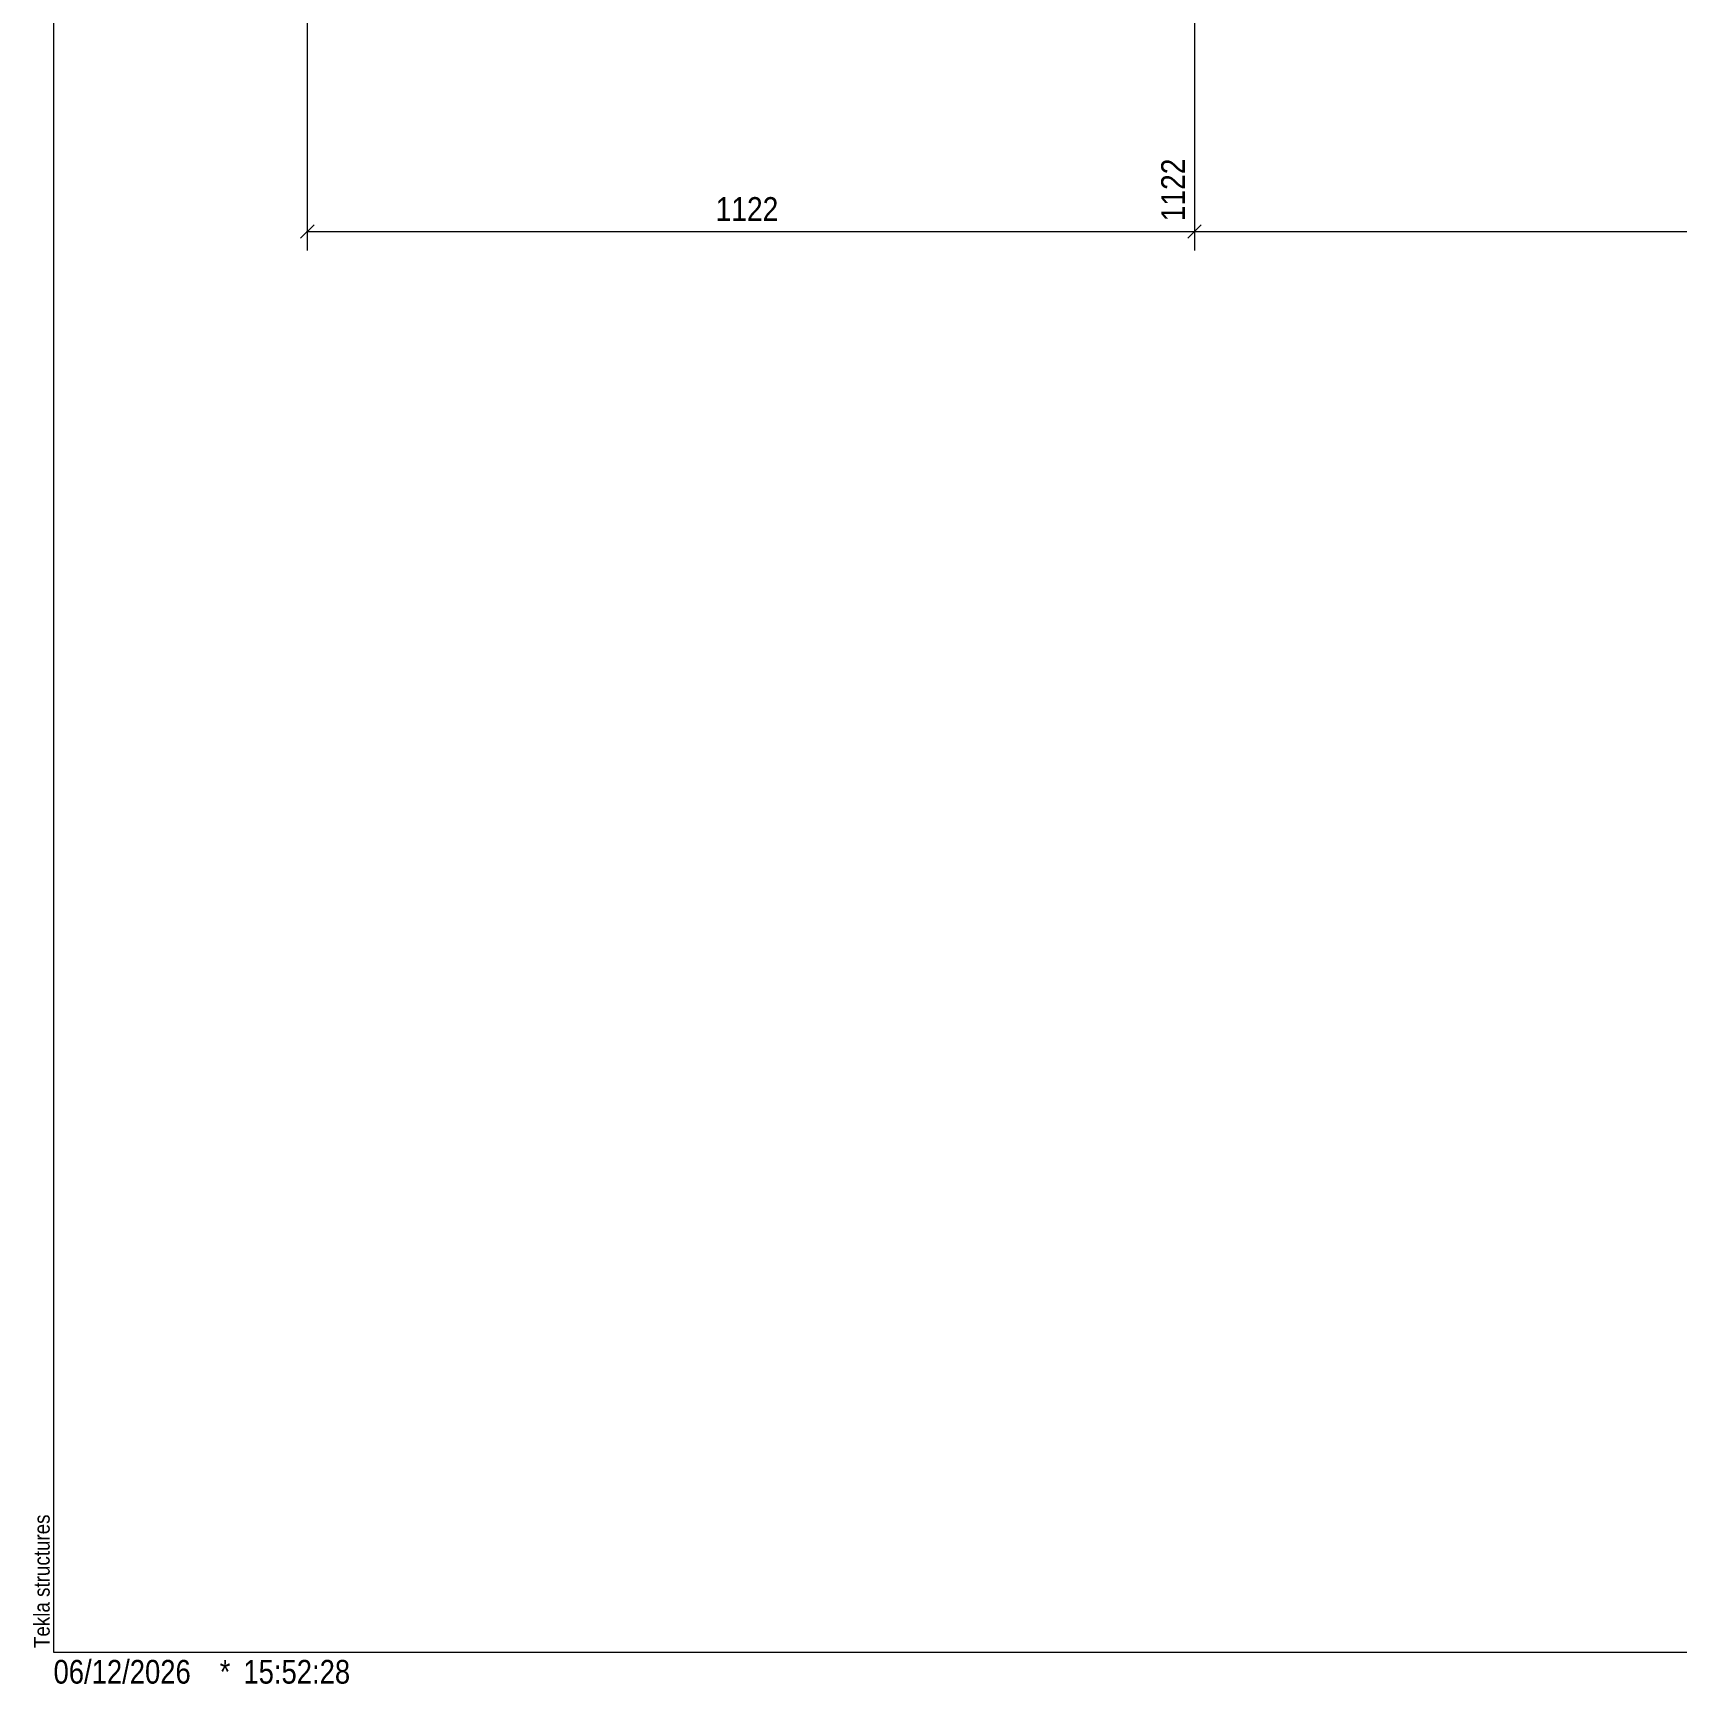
# Model space of a CAD drawing. Header units: millimetres. Extents: x 2 to 825, y 1 to 579.
# Drawn here: x 2.4 to 210.3, y 1 to 209.7 of the extents above; entities that cross this region are included whole.
import ezdxf

# ---------------------------------------------------------------- set-up
doc = ezdxf.new("R2010")
doc.units = ezdxf.units.MM
doc.linetypes.add('XKITLINE00', pattern=[0])
for name, color, linetype, lineweight in [('Dimensions', 7, 'Continuous', 0), ('DrawingSheet', 5, 'Continuous', 0), ('OtherObjectType', 7, 'Continuous', 0)]:
    doc.layers.add(name, color=color, linetype=linetype, lineweight=lineweight)
doc.styles.add('ARIAL', font='ARIAL.TTF')
doc.styles.add('ARIAL_NARROW', font='ARIALN.TTF')

# ---------------------------------------------------------------- blocks, each defined once
blk = doc.blocks.new('*A169')
at = {"layer": 'DrawingSheet', "color": 5, "linetype": 'XKITLINE00', "lineweight": 0}
for p, q in [((5, 579), (5, 5)), ((5, 5), (825, 5))]:
    blk.add_line(p, q, dxfattribs=at)
at = {"layer": 'DrawingSheet', "color": 5, "style": 'ARIAL', "width": 0.85}
blk.add_text('Tekla structures', height=2, rotation=90, dxfattribs=at).set_placement((4.5, 5.5))
blk = doc.blocks.new('*A176')
at = {"layer": 'OtherObjectType', "color": 7, "style": 'ARIAL_NARROW', "width": 1.008832}
for s, p in [('06/12/2026', (4.99, 1)), ('*', (26, 1)), ('15:52:28', (29, 1))]:
    blk.add_text(s, height=3, dxfattribs=at).set_placement(p)
blk = doc.blocks.new('*A189')
at = {"layer": 'Dimensions', "color": 7, "linetype": 'XKITLINE00', "lineweight": 0}
for p, q in [((37.08, 270.14), (37.08, 182.24)), ((149.26, 271.24), (149.26, 182.24)), ((37.93, 185.49), (36.23, 183.79)), ((37.08, 184.64), (149.26, 184.64)), ((150.11, 185.49), (148.41, 183.79))]:
    blk.add_line(p, q, dxfattribs=at)
at = {"layer": 'Dimensions', "color": 3}
for p in [(37.08, 184.64), (149.26, 184.64)]:
    blk.add_point(p, dxfattribs=at)
at = {"layer": 'Dimensions', "color": 3, "style": 'ARIAL', "width": 0.85}
blk.add_text('1122', height=3, rotation=90.0002, dxfattribs=at).set_placement((148.06, 185.94))
blk.add_text('1122', height=3, dxfattribs=at).set_placement((88.72, 185.99))
blk = doc.blocks.new('*A190')
at = {"layer": 'Dimensions', "color": 7, "linetype": 'XKITLINE00', "lineweight": 0}
for p, q in [((149.26, 271.24), (149.26, 182.24)), ((303.3, 271.24), (303.3, 182.24)), ((150.11, 185.49), (148.41, 183.79)), ((149.26, 184.64), (303.3, 184.64)), ((304.15, 185.49), (302.45, 183.79))]:
    blk.add_line(p, q, dxfattribs=at)
at = {"layer": 'Dimensions', "color": 3}
for p in [(149.26, 184.64), (303.3, 184.64)]:
    blk.add_point(p, dxfattribs=at)
at = {"layer": 'Dimensions', "color": 3, "style": 'ARIAL', "width": 0.85}
blk.add_text('3722', height=3, rotation=90.0002, dxfattribs=at).set_placement((302.1, 185.94))
blk.add_text('2600', height=3, dxfattribs=at).set_placement((221.83, 185.99))

msp = doc.modelspace()

# ---------------------------------------------------------------- block references
at = {"lineweight": 0}
for name in ['*A169', '*A189', '*A190', '*A176']:
    msp.add_blockref(name, (0, 0), dxfattribs=at)

doc.saveas('drawing.dxf')
